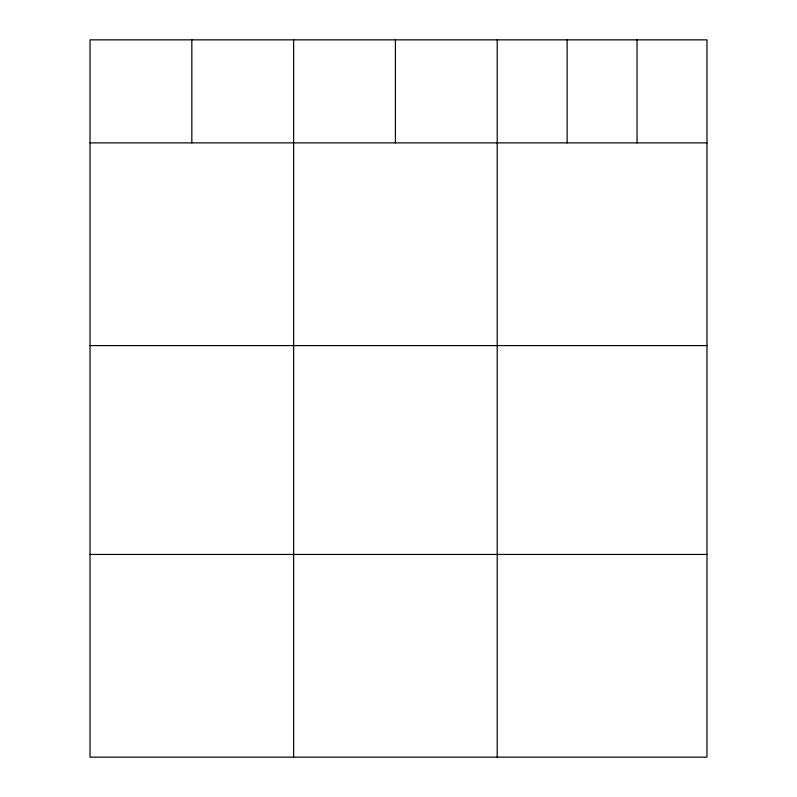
<?xml version="1.0" encoding="UTF-8"?>
<svg xmlns="http://www.w3.org/2000/svg" width="797" height="797" viewBox="0 0 797 797"><rect width="100%" height="100%" fill="white"/><g stroke="black" fill="none" stroke-linecap="round" stroke-linejoin="round"><path stroke-width="1.2" d="M706.969 142.882L706.969 757.15L90.031 757.15L90.031 39.85L706.969 39.85L706.969 142.882L90.031 142.882M90.031 345.589L706.969 345.589M90.031 554.443L706.969 554.443M637.052 39.85L637.052 142.882M567.135 39.85L567.135 142.882M497.208 39.85L497.208 757.15M395.412 39.85L395.412 142.882M293.625 39.85L293.625 757.15M191.828 39.85L191.828 142.882"/></g></svg>
